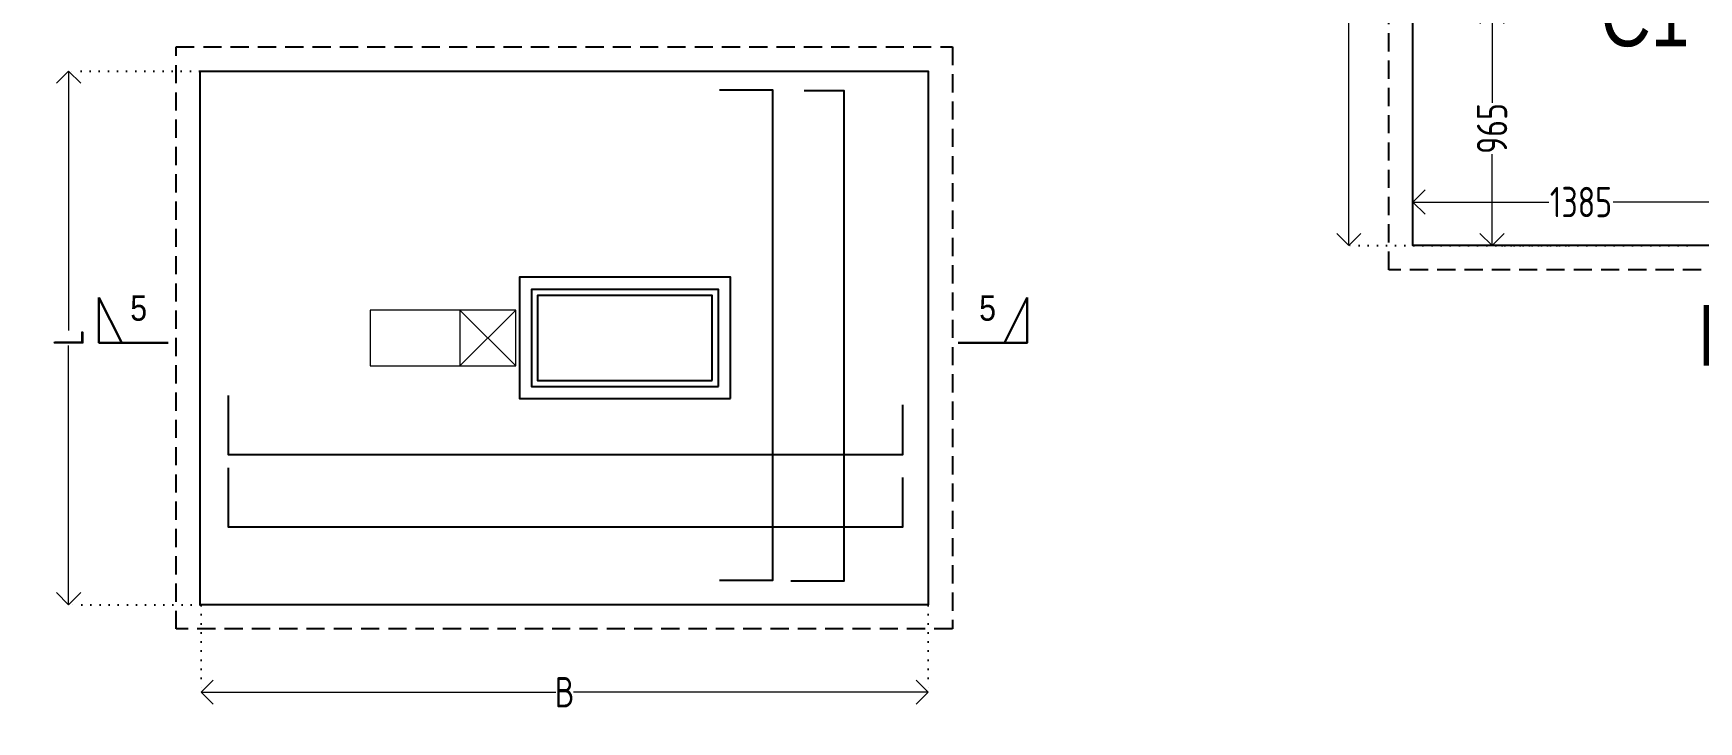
# Model space of a CAD drawing. Header units: inches. Extents: x -605 to 2991212, y -2872845 to 0.
# Drawn here: x 2415120 to 2428848, y -2128491 to -2122814 of the extents above; entities that cross this region are included whole.
import ezdxf
from ezdxf import colors
from ezdxf.entities.mleader import LeaderData, LeaderLine
from ezdxf.enums import TextEntityAlignment as Align
from ezdxf.math import Vec2, Vec3

# ---------------------------------------------------------------- set-up
doc = ezdxf.new("R2010")
doc.units = ezdxf.units.IN
doc.header["$LTSCALE"] = 600
doc.header["$MEASUREMENT"] = 0
doc.linetypes.add('DASHED2', pattern=[0.375, 0.25, -0.125])
doc.linetypes.add('DOT2', pattern=[0.125, 0, -0.125])
for name, color, linetype, lineweight in [('BLOCK', 7, 'Continuous', 30), ('L4', 4, 'Continuous', 30), ('PV_TEXT_ROMANS', 7, 'Continuous', 0), ('rDIMension', 1, 'Continuous', 18), ('rRCC 1', 3, 'Continuous', 25), ('rRCC 2', 40, 'Continuous', 15), ('TEXT6', 6, 'Continuous', 50)]:
    doc.layers.add(name, color=color, linetype=linetype, lineweight=lineweight)
doc.styles.add('DIM', font='geniso.shx', dxfattribs={"width": 0.85})
doc.styles.add('J.P', font='ARIALN.TTF')
doc.styles.add('ROMANS', font='arial.ttf')
doc.styles.add('TEXT3', font='geniso.shx')
doc.dimstyles.new('ST-50', dxfattribs={"dimscale": 100, "dimtxt": 2.5, "dimasz": 2, "dimexe": 0.18, "dimexo": 0.0625, "dimgap": 0.2, "dimtad": 0, "dimdec": 0, "dimlfac": 0.5, "dimzin": 0, "dimdsep": 46, "dimtxsty": 'DIM', "dimblk": 'OPEN90', "dimcen": 0.09, "dimclrd": 256, "dimclrt": 7, "dimadec": 0, "dimazin": 0, "dimtfac": 1, "dimtdec": 0, "dimtofl": 0, "dimtmove": 0, "dimatfit": 3, "dimldrblk": 'OPEN90', "dimfxl": 1, "dimtolj": 1, "dimtzin": 0, "dimlwd": -1, "dimarcsym": 0})

# ---------------------------------------------------------------- blocks, each defined once
blk = doc.blocks.new('_Open90')
at = {"color": 0, "linetype": 'ByBlock', "lineweight": -2}
for p, q in [((0, 0), (-1, 0)), ((-0.5, 0.5), (0, 0)), ((0, 0), (-0.5, -0.5))]:
    blk.add_line(p, q, dxfattribs=at)
blk = doc.blocks.new('*D469')
at = {"layer": 'Defpoints', "color": 0, "linetype": 'ByBlock'}
for p in [(2416496.830918334, -2123126.036021096), (2415411.287362084, -2127526.036021095), (2416503.080918333, -2127526.036021095)]:
    blk.add_point(p, dxfattribs=at)
at = {"layer": 'rDIMension', "color": 0, "linetype": 'DOT2', "lineweight": -2}
for p, q in [((2416490.580918334, -2123126.036021096), (2415393.287362084, -2123126.036021096)), ((2416496.830918333, -2127526.036021095), (2415393.287362084, -2127526.036021095))]:
    blk.add_line(p, q, dxfattribs=at)
at = {"layer": 'rDIMension'}
for p, q in [((2415411.287362084, -2123326.036021096), (2415411.287362084, -2125263.536021096)), ((2415411.287362084, -2127326.036021095), (2415411.287362084, -2125388.536021096))]:
    blk.add_line(p, q, dxfattribs=at)
at = {"layer": 'rDIMension', "linetype": 'ByBlock', "xscale": 200, "yscale": 200, "zscale": 200}
for p, rotation in [((2415411.287362084, -2123126.036021096), 90), ((2415411.287362084, -2127526.036021095), 270)]:
    blk.add_blockref('_Open90', p, dxfattribs=dict(at, rotation=rotation))
at = {"layer": 'rDIMension', "color": 7, "linetype": 'ByBlock', "insert": (2415411.287362084, -2125326.036021095), "char_height": 250, "attachment_point": 5, "rotation": 90, "style": 'DIM'}
blk.add_mtext('\\A1;L', dxfattribs=at)
blk = doc.blocks.new('*D470')
at = {"layer": 'Defpoints', "color": 0, "linetype": 'ByBlock'}
for p in [(2416503.080918333, -2127526.036021095), (2422496.830918334, -2127526.036021096), (2422496.830918334, -2128247.123332515)]:
    blk.add_point(p, dxfattribs=at)
at = {"layer": 'rDIMension', "color": 0, "linetype": 'DOT2', "lineweight": -2}
for p, q in [((2416503.080918333, -2127532.286021095), (2416503.080918333, -2128265.123332515)), ((2422496.830918334, -2127532.286021096), (2422496.830918334, -2128265.123332515))]:
    blk.add_line(p, q, dxfattribs=at)
at = {"layer": 'rDIMension'}
for p, q in [((2416703.080918333, -2128247.123332515), (2419426.830918333, -2128247.123332515)), ((2422296.830918334, -2128247.123332515), (2419573.080918333, -2128247.123332515))]:
    blk.add_line(p, q, dxfattribs=at)
at = {"layer": 'rDIMension', "linetype": 'ByBlock', "xscale": 200, "yscale": 200, "zscale": 200, "rotation": 180}
blk.add_blockref('_Open90', (2416503.080918333, -2128247.123332515), dxfattribs=at)
at = {"layer": 'rDIMension', "linetype": 'ByBlock', "xscale": 200, "yscale": 200, "zscale": 200}
blk.add_blockref('_Open90', (2422496.830918334, -2128247.123332515), dxfattribs=at)
at = {"layer": 'rDIMension', "color": 7, "linetype": 'ByBlock', "insert": (2419499.955918333, -2128247.123332515), "char_height": 250, "attachment_point": 5, "style": 'DIM'}
blk.add_mtext('\\A1;B', dxfattribs=at)
blk = doc.blocks.new('SMH-1')
at = {"layer": 'L4'}
for points in [[(0, 0), (814.6229330631322, 0), (814.6229330631322, 534.8206034718023)], [(814.6229330631322, 534.8206034718023), (546.0281598753063, 0)]]:
    blk.add_lwpolyline(points, dxfattribs=at)
at = {"layer": 'TEXT6', "style": 'ROMANS', "width": 0.85}
blk.add_attdef('SEC', text='', height=300, dxfattribs=at).set_placement((346.3707409001945, 410.1505165286653), align=Align.MIDDLE_CENTER)
blk = doc.blocks.new('*D516')
at = {"layer": 'Defpoints', "color": 0, "linetype": 'ByBlock'}
for p in [(2427758.966843121, -2122633.771297337), (2427144.071229577, -2124563.771297337), (2427758.966843121, -2124563.771297337)]:
    blk.add_point(p, dxfattribs=at)
at = {"layer": 'rDIMension', "color": 0, "linetype": 'DOT2', "lineweight": -2}
for p, q in [((2427752.716843121, -2122633.771297337), (2427126.071229577, -2122633.771297337)), ((2427752.716843121, -2124563.771297337), (2427126.071229577, -2124563.771297337))]:
    blk.add_line(p, q, dxfattribs=at)
at = {"layer": 'rDIMension', "linetype": 'ByBlock'}
for p, q in [((2427144.071229577, -2122833.771297337), (2427144.071229577, -2123387.521297336)), ((2427144.071229577, -2124363.771297337), (2427144.071229577, -2123810.021297336))]:
    blk.add_line(p, q, dxfattribs=at)
at = {"layer": 'rDIMension', "linetype": 'ByBlock', "xscale": 200, "yscale": 200, "zscale": 200}
for p, rotation in [((2427144.071229577, -2122633.771297337), 90), ((2427144.071229577, -2124563.771297337), 270)]:
    blk.add_blockref('_Open90', p, dxfattribs=dict(at, rotation=rotation))
at = {"layer": 'rDIMension', "color": 7, "linetype": 'ByBlock', "insert": (2427144.071229577, -2123598.771297337), "char_height": 250, "attachment_point": 5, "rotation": 90, "style": 'DIM'}
blk.add_mtext('\\A1;965', dxfattribs=at)
blk = doc.blocks.new('*D518')
at = {"layer": 'Defpoints', "color": 0, "linetype": 'ByBlock'}
for p in [(2426492.344440467, -2123908.881565644), (2429262.344440467, -2123908.881565644), (2429262.344440467, -2124205.727723907)]:
    blk.add_point(p, dxfattribs=at)
at = {"layer": 'rDIMension', "color": 0, "linetype": 'DOT2', "lineweight": -2}
for p, q in [((2426492.344440467, -2123915.131565644), (2426492.344440467, -2124223.727723907)), ((2429262.344440467, -2123915.131565644), (2429262.344440467, -2124223.727723907))]:
    blk.add_line(p, q, dxfattribs=at)
at = {"layer": 'rDIMension', "linetype": 'ByBlock'}
for p, q in [((2426692.344440467, -2124205.727723907), (2427612.969440467, -2124205.727723907)), ((2429062.344440467, -2124205.727723907), (2428141.719440467, -2124205.727723907))]:
    blk.add_line(p, q, dxfattribs=at)
at = {"layer": 'rDIMension', "linetype": 'ByBlock', "xscale": 200, "yscale": 200, "zscale": 200, "rotation": 180}
blk.add_blockref('_Open90', (2426492.344440467, -2124205.727723907), dxfattribs=at)
at = {"layer": 'rDIMension', "linetype": 'ByBlock', "xscale": 200, "yscale": 200, "zscale": 200}
blk.add_blockref('_Open90', (2429262.344440467, -2124205.727723907), dxfattribs=at)
at = {"layer": 'rDIMension', "color": 7, "linetype": 'ByBlock', "insert": (2427877.344440467, -2124205.727723907), "char_height": 250, "attachment_point": 5, "style": 'DIM'}
blk.add_mtext('\\A1;1385', dxfattribs=at)
blk = doc.blocks.new('*D521')
at = {"layer": 'Defpoints', "color": 0, "linetype": 'ByBlock'}
for p in [(2428758.462103956, -2120163.771297337), (2425963.602515671, -2124563.771297337), (2428758.462103956, -2124563.771297337)]:
    blk.add_point(p, dxfattribs=at)
at = {"layer": 'rDIMension', "color": 0, "linetype": 'DOT2', "lineweight": -2}
for p, q in [((2428752.212103956, -2120163.771297337), (2425945.602515671, -2120163.771297337)), ((2428752.212103956, -2124563.771297337), (2425945.602515671, -2124563.771297337))]:
    blk.add_line(p, q, dxfattribs=at)
at = {"layer": 'rDIMension', "linetype": 'ByBlock'}
for p, q in [((2425963.602515671, -2120363.771297337), (2425963.602515671, -2122078.062635919)), ((2425963.602515671, -2124363.771297337), (2425963.602515671, -2122649.479958754))]:
    blk.add_line(p, q, dxfattribs=at)
at = {"layer": 'rDIMension', "linetype": 'ByBlock', "xscale": 200, "yscale": 200, "zscale": 200}
for p, rotation in [((2425963.602515671, -2120163.771297337), 90), ((2425963.602515671, -2124563.771297337), 270)]:
    blk.add_blockref('_Open90', p, dxfattribs=dict(at, rotation=rotation))
at = {"layer": 'rDIMension', "color": 7, "linetype": 'ByBlock', "insert": (2425963.602515671, -2122363.771297337), "char_height": 250, "attachment_point": 5, "rotation": 90, "style": 'DIM'}
blk.add_mtext('\\A1;2200', dxfattribs=at)
blk = doc.blocks.new('_DotBlank')
at = {"color": 0, "linetype": 'ByBlock', "lineweight": -2}
blk.add_line((-0.5, 0), (-1, 0), dxfattribs=at)
blk.add_circle((0, 0), 0.5, dxfattribs=at)

msp = doc.modelspace()

# ---------------------------------------------------------------- linework, layer by layer
at = {"color": 7, "linetype": 'DASHED2'}
for points in [[(2426292.344440467, -2119963.771297337), (2432692.344440467, -2119963.771297337), (2432692.344440467, -2124763.771297337), (2426292.344440467, -2124763.771297337)], [(2416296.830918334, -2122926.036021096), (2422696.830918334, -2122926.036021096), (2422696.830918334, -2127726.036021096), (2416296.830918334, -2127726.036021096)]]:
    msp.add_lwpolyline(points, close=True, dxfattribs=at)
at = {"color": 1, "linetype": 'ByBlock'}
for points in [[(2426492.344440467, -2120163.771297337), (2432492.344440467, -2120163.771297337), (2432492.344440467, -2124563.771297337), (2426492.344440467, -2124563.771297337)], [(2416496.830918334, -2123126.036021096), (2422496.830918334, -2123126.036021096), (2422496.830918334, -2127526.036021096), (2416496.830918334, -2127526.036021096)], [(2420866.830918327, -2125826.036021095), (2420866.830918327, -2124826.036021095), (2419126.830918327, -2124826.036021095), (2419126.830918327, -2125826.036021095)]]:
    msp.add_lwpolyline(points, close=True, dxfattribs=at)
at = {"color": 3, "linetype": 'ByBlock'}
msp.add_lwpolyline([(2420766.830918327, -2125726.036021095), (2420766.830918327, -2124926.036021095), (2419226.830918327, -2124926.036021095), (2419226.830918327, -2125726.036021095)], close=True, dxfattribs=at)
at = {"color": 2, "linetype": 'ByBlock'}
msp.add_lwpolyline([(2420716.830918327, -2125676.036021095), (2420716.830918327, -2124976.036021095), (2419276.830918327, -2124976.036021095), (2419276.830918327, -2125676.036021095)], close=True, dxfattribs=at)
at = {"layer": 'rRCC 1', "color": 2}
for points in [[(2420776.429663266, -2123280.378409341), (2421212.609522732, -2123280.378409341), (2421212.609522732, -2127327.12435788), (2420776.429663266, -2127327.12435788)], [(2421473.762529429, -2123285.944889689), (2421800.827709476, -2123285.944889689), (2421800.827709476, -2127332.690838227), (2421364.647850009, -2127332.690838227)], [(2422284.421268761, -2125878.588368081), (2422284.421268761, -2126290.422128455), (2416729.590929612, -2126290.422128455), (2416729.590929612, -2125801.059161864)], [(2422284.421268761, -2126475.76645755), (2422284.421268761, -2126887.600217924), (2416729.590929612, -2126887.600217924), (2416729.590929612, -2126398.237251334)]]:
    msp.add_lwpolyline(points, dxfattribs=at)
at = {"layer": 'rRCC 2', "color": 6}
for p, q in [((2419096.830918338, -2125096.036021096), (2418636.830918338, -2125556.036021096)), ((2419096.830918338, -2125556.036021096), (2418636.830918338, -2125096.036021096))]:
    msp.add_line(p, q, dxfattribs=at)
for points in [[(2419096.830918338, -2125556.036021096), (2419096.830918338, -2125096.036021096), (2417896.830918338, -2125096.036021096), (2417896.830918338, -2125556.036021096)], [(2419096.830918338, -2125096.036021096), (2418636.830918338, -2125096.036021096), (2418636.830918338, -2125556.036021096), (2419096.830918338, -2125556.036021096)]]:
    msp.add_lwpolyline(points, close=True, dxfattribs=at)

# ---------------------------------------------------------------- block references
at = {"layer": 'BLOCK'}
ref = msp.add_blockref('SMH-1', (2416230.838553992, -2125366.070303729), dxfattribs=dict(at, xscale=-0.6985281548173935, yscale=0.6985281548173935, zscale=0.6985281548173935))
ref.add_attrib('SEC', '5', dxfattribs={"layer": 'TEXT6', "height": 209.558446445218, "style": 'ROMANS', "width": 0.85}).set_placement((2415988.888839468, -2125079.568620221), align=Align.MIDDLE_CENTER)
at = {"layer": 'BLOCK', "xscale": 0.6985281548173935, "yscale": 0.6985281548173935, "zscale": 0.6985281548173935}
msp.add_blockref('SMH-1', (2422744.336851759, -2125366.070303729), dxfattribs=at).add_auto_attribs({'SEC': '5'})

# ---------------------------------------------------------------- dimensions: what is measured, and where the dimension line sits
at = {"layer": 'rDIMension'}
dim = msp.add_linear_dim(base=(2415411.287362084, -2127526.036021095), p1=(2416496.830918334, -2123126.036021096), p2=(2416503.080918333, -2127526.036021095), angle=90, text='L', dimstyle='ST-50', dxfattribs=at)
dim.commit()
dim.dimension.update_dxf_attribs({"geometry": '*D469', "text_midpoint": (2415411.287362084, -2125326.036021095)})
at = {"layer": 'rDIMension', "color": 8, "linetype": 'ByBlock'}
dim = msp.add_linear_dim(base=(2429262.344440467, -2124205.727723907), p1=(2426492.344440467, -2123908.881565644), p2=(2429262.344440467, -2123908.881565644), dimstyle='ST-50', override={"dimblk": 'Open90', "dimtmove": 1}, dxfattribs=at)
dim.commit()
dim.dimension.update_dxf_attribs({"geometry": '*D518', "text_midpoint": (2427877.344440467, -2124205.727723907)})
at = {"layer": 'rDIMension'}
dim = msp.add_linear_dim(base=(2422496.830918334, -2128247.123332515), p1=(2416503.080918333, -2127526.036021095), p2=(2422496.830918334, -2127526.036021096), text='B', dimstyle='ST-50', dxfattribs=at)
dim.commit()
dim.dimension.update_dxf_attribs({"geometry": '*D470', "text_midpoint": (2419499.955918333, -2128247.123332515)})

# ---------------------------------------------------------------- next in the draw order: texts
at = {"layer": 'PV_TEXT_ROMANS', "char_height": 500, "width": 1863.783666327595, "attachment_point": 1, "style": 'J.P', "bg_fill": 2}
for s, insert in [('\\pxqc;C1', (2427473.965633444, -2122421.301974566)), ('\\pxqc;F3H ', (2428451.422511763, -2125053.687767877))]:
    msp.add_mtext(s, dxfattribs=dict(at, insert=insert))

# ---------------------------------------------------------------- next in the draw order: dimensions: what is measured, and where the dimension line sits
at = {"layer": 'rDIMension', "color": 8, "linetype": 'ByBlock'}
for base, p1, p2, picture, middle in [((2425963.602515671, -2124563.771297337), (2428758.462103956, -2120163.771297337), (2428758.462103956, -2124563.771297337), '*D521', (2425963.602515671, -2122363.771297337)), ((2427144.071229577, -2124563.771297337), (2427758.966843121, -2122633.771297337), (2427758.966843121, -2124563.771297337), '*D516', (2427144.071229577, -2123598.771297337))]:
    dim = msp.add_linear_dim(base=base, p1=p1, p2=p2, angle=90, dimstyle='ST-50', override={"dimblk": 'Open90', "dimtmove": 1}, dxfattribs=at)
    dim.commit()
    dim.dimension.update_dxf_attribs({"geometry": picture, "text_midpoint": middle})

# ---------------------------------------------------------------- next in the draw order: leaders
at = {"layer": 'rRCC 2', "color": 7}
ml = msp.add_multileader_mtext('Standard', dxfattribs=at)
ml.set_content('\\A1;\\W0.85;(a)4-12# ', color=7, style='TEXT3')
ml.set_leader_properties(color=256, linetype='ByLayer', lineweight=-1)
ml.set_arrow_properties(name='DOTBLANK')
ml.build(insert=Vec2(0, 0))
ml.multileader.update_dxf_attribs({"text_top_attachment_type": 0, "text_bottom_attachment_type": 0, "dogleg_length": 7.469940020243327, "arrow_head_size": 187.5, "scale": 75})
ctx = ml.context
ctx.base_point, ctx.scale, ctx.char_height, ctx.arrow_head_size, ctx.landing_gap_size, ctx.plane_origin = Vec3(2449102.551911497, -2386705.75960088), 75, 250, 187.5, 6.75, Vec3(2444752.554537613, -2386753.705071154)
ctx.text_align_type = 2
notes = []
notes.append((ctx, [(0, (0, 0, 0), (0, 0), (1, 0), 1, [])]))
ctx.mtext.insert, ctx.mtext.alignment, ctx.mtext.flow_direction = Vec3(2450129.21825008, -2386574.50960088), 3, 5
ml = msp.add_multileader_mtext('Standard', dxfattribs=at)
ml.set_content('\\A1;\\W0.85;(a)4-12# ', color=7, style='TEXT3')
ml.set_leader_properties(color=256, linetype='ByLayer', lineweight=-1)
ml.set_arrow_properties(name='DOTBLANK')
ml.build(insert=Vec2(0, 0))
ml.multileader.update_dxf_attribs({"text_top_attachment_type": 0, "text_bottom_attachment_type": 0, "dogleg_length": 7.469940020243327, "arrow_head_size": 187.5, "scale": 75})
ctx = ml.context
ctx.base_point, ctx.scale, ctx.char_height, ctx.arrow_head_size, ctx.landing_gap_size, ctx.plane_origin = Vec3(2474235.518732073, -2625457.084461873), 75, 250, 187.5, 6.75, Vec3(2469885.521358189, -2625505.029932146)
ctx.text_align_type = 2
notes.append((ctx, [(0, (0, 0, 0), (0, 0), (1, 0), 1, [])]))
ctx.mtext.insert, ctx.mtext.alignment, ctx.mtext.flow_direction = Vec3(2475262.185070655, -2625325.834461873), 3, 5
for ctx, leaders in notes:
    for number, flags, end, landing, length, lines in leaders:
        leader = LeaderData()
        leader.index, (leader.has_last_leader_line, leader.has_dogleg_vector, leader.attachment_direction) = number, flags
        leader.last_leader_point, leader.dogleg_vector, leader.dogleg_length = Vec3(end), Vec3(landing), length
        for number, points, colour, breaks in lines:
            line = LeaderLine()
            line.index, line.vertices, line.color, line.breaks = number, Vec3.list(points), colors.encode_raw_color(colour), breaks
            leader.lines.append(line)
        ctx.leaders.append(leader)

doc.saveas('drawing.dxf')
